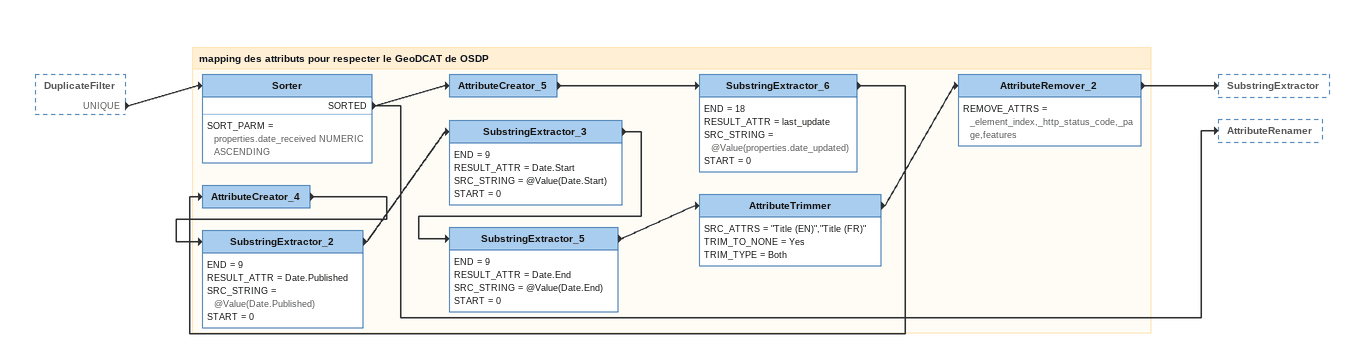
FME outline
DuplicateFilter [outside]
    UNIQUE -> Sorter

Bookmark: mapping des attributs pour respecter le GeoDCAT de OSDP
Sorter
    SORT_PARM = properties.date_received NUMERIC ASCENDING
    SORTED -> AttributeRenamer
    SORTED -> AttributeCreator_5
AttributeCreator_5
    -> SubstringExtractor_6
SubstringExtractor_6
    END = 18
    RESULT_ATTR = last_update
    SRC_STRING = @Value(properties.date_updated)
    START = 0
    -> AttributeCreator_4
AttributeCreator_4
    -> SubstringExtractor_2
SubstringExtractor_2
    END = 9
    RESULT_ATTR = Date.Published
    SRC_STRING = @Value(Date.Published)
    START = 0
    -> SubstringExtractor_3
SubstringExtractor_3
    END = 9
    RESULT_ATTR = Date.Start
    SRC_STRING = @Value(Date.Start)
    START = 0
    -> SubstringExtractor_5
SubstringExtractor_5
    END = 9
    RESULT_ATTR = Date.End
    SRC_STRING = @Value(Date.End)
    START = 0
    -> AttributeTrimmer
AttributeTrimmer
    SRC_ATTRS = "Title (EN)","Title (FR)"
    TRIM_TO_NONE = Yes
    TRIM_TYPE = Both
    -> AttributeRemover_2
AttributeRemover_2
    REMOVE_ATTRS = _element_index,_http_status_code,_page,features
    -> SubstringExtractor
